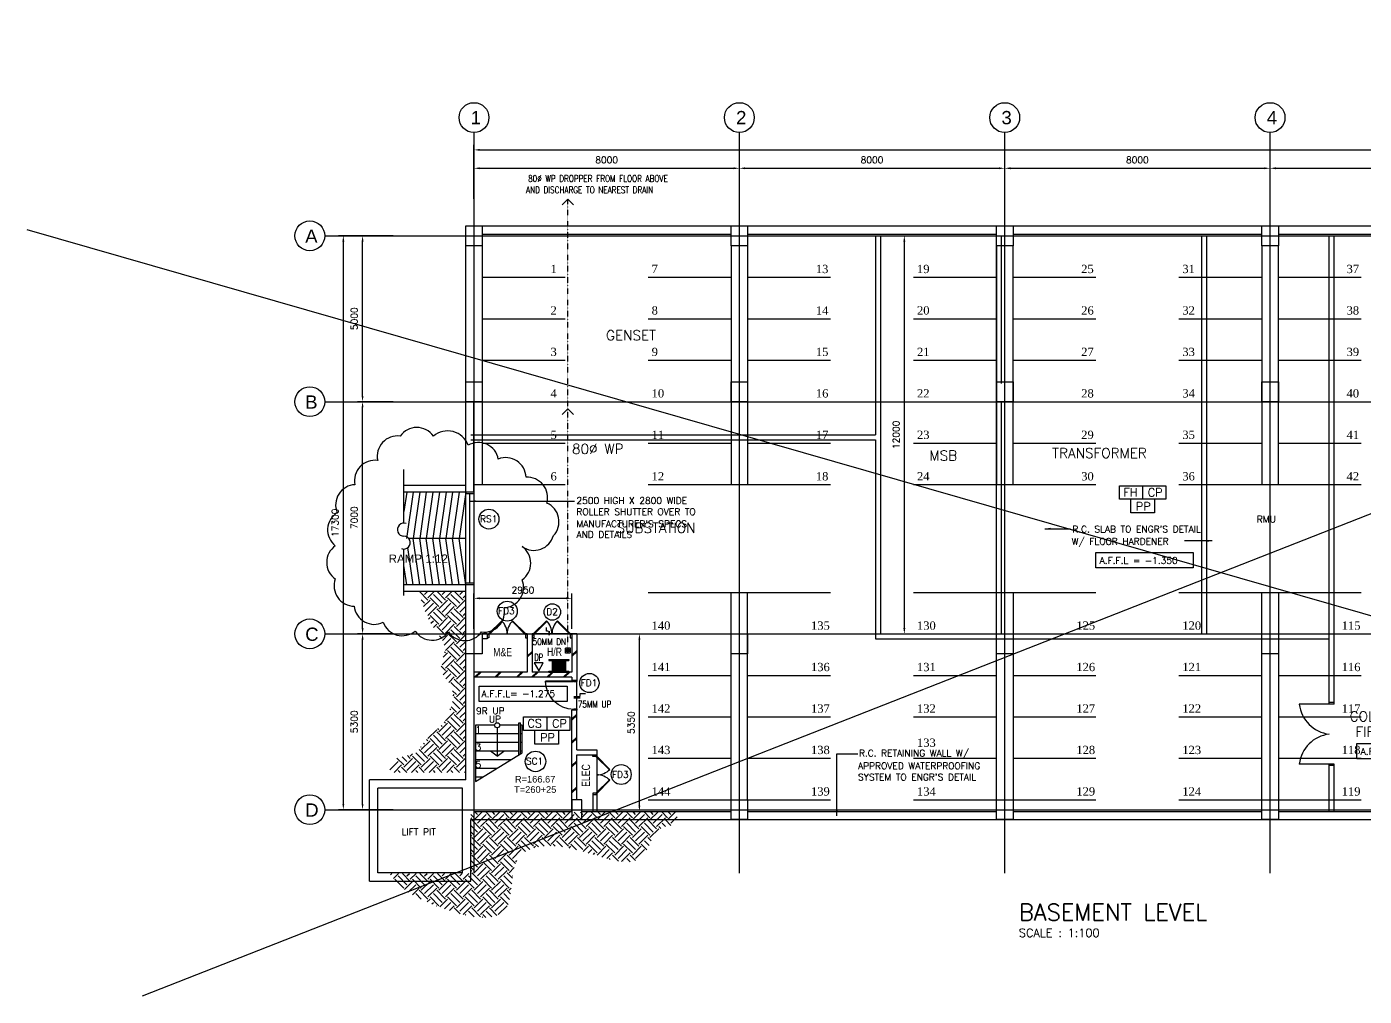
# Model space of a CAD drawing. Header units: millimetres. Extents: x -312260 to 194620, y -310600 to 21683.
# Drawn here: x -312260 to -271936, y -7543 to 21683 of the extents above; entities that cross this region are included whole.
import ezdxf
from ezdxf.enums import TextEntityAlignment as Align

# ---------------------------------------------------------------- set-up
doc = ezdxf.new("R2010")
doc.units = ezdxf.units.MM
doc.header["$LTSCALE"] = 5
doc.header["$MEASUREMENT"] = 0
doc.header["$PDMODE"] = 3
for name, pattern in [('CENTER', [2, 1.25, -0.25, 0.25, -0.25]), ('DASHDOT', [1, 0.5, -0.25, 0, -0.25]), ('HIDDEN', [0.375, 0.25, -0.125])]:
    doc.linetypes.add(name, pattern=pattern)
for name, color, linetype in [('-FF', 240, 'Continuous'), ('-ff.txt', 2, 'Continuous'), ('col', 7, 'Continuous'), ('CP NUMBERING', 1, 'Continuous'), ('DIM', 7, 'Continuous'), ('DR', 1, 'Continuous'), ('DW-T', 7, 'Continuous'), ('GRID', 9, 'CENTER'), ('in.road', 5, 'Continuous'), ('L', 1, 'Continuous'), ('LEG-T', 7, 'Continuous'), ('LINE', 7, 'Continuous'), ('OFF', 7, 'Continuous'), ('RNAME', 4, 'Continuous'), ('RWDP', 1, 'Continuous'), ('SPEC', 7, 'Continuous'), ('TEXT', 7, 'Continuous'), ('wall', 2, 'Continuous'), ('WP', 50, 'Continuous')]:
    doc.layers.add(name, color=color, linetype=linetype)
doc.layers.add('BUBBLE', color=4, linetype='Continuous', plot=False)
doc.styles.add('CARPARK NO', font='TIMES.TTF', dxfattribs={"height": 200})
doc.styles.add('E', font='ROMANS.SHX', dxfattribs={"width": 0.9})
doc.styles.add('HELV', font='HELV.shx')
doc.styles.add('HELVL', font='HELVL.shx')
doc.styles.add('ROMANS', font='romans.shx', dxfattribs={"width": 0.9, "height": 450})
doc.styles.add('S100', font='ROMANS.shx', dxfattribs={"height": 200})
doc.styles.add('STANDARDS', font='simplex.shx')
doc.styles.add('TEXT2', font='HELVL.SHX', dxfattribs={"height": 250})
doc.dimstyles.new('S100', dxfattribs={"dimscale": 0, "dimtxt": 150, "dimasz": 175, "dimexe": 150, "dimexo": 150, "dimgap": 150, "dimtad": 1, "dimdec": 0, "dimzin": 0, "dimdsep": 46, "dimtxsty": 'S100', "dimcen": 0, "dimdle": 100, "dimclrd": 5, "dimclre": 5, "dimclrt": 1, "dimaunit": 1, "dimadec": 0, "dimazin": 0, "dimtfac": 1, "dimtdec": 0, "dimtofl": 0, "dimtmove": 1, "dimatfit": 3, "dimfxl": 1, "dimtolj": 1, "dimtzin": 0, "dimarcsym": 0})

# ---------------------------------------------------------------- blocks, each defined once
blk = doc.blocks.new('*D0')
at = {"layer": 'DEFPOINTS', "color": 0}
for p in [(-302135, 10381), (-301060, 10381), (-301060, 3381)]:
    blk.add_point(p, dxfattribs=at)
at = {"layer": 'DIM', "color": 5, "lineweight": -2}
for p, q in [((-301210, 10381), (-302285, 10381)), ((-302135, 3556), (-302135, 10206)), ((-301210, 3381), (-302285, 3381))]:
    blk.add_line(p, q, dxfattribs=at)
at = {"layer": 'DIM', "color": 5}
for points in [[(-302164, 10206), (-302106, 10206), (-302135, 10381)], [(-302164, 3556), (-302106, 3556), (-302135, 3381)]]:
    blk.add_solid(points, dxfattribs=at)
at = {"layer": 'DIM', "color": 1, "insert": (-302385, 6881), "char_height": 200, "attachment_point": 5, "rotation": 90, "style": 'S100'}
blk.add_mtext('\\A1;7000', dxfattribs=at)
blk = doc.blocks.new('*D1')
at = {"layer": 'DEFPOINTS', "color": 0}
for p in [(-302135, 15381), (-301060, 15381), (-301060, 10381)]:
    blk.add_point(p, dxfattribs=at)
at = {"layer": 'DIM', "color": 5, "lineweight": -2}
for p, q in [((-301210, 15381), (-302285, 15381)), ((-302135, 10556), (-302135, 15206)), ((-301210, 10381), (-302285, 10381))]:
    blk.add_line(p, q, dxfattribs=at)
at = {"layer": 'DIM', "color": 5}
for points in [[(-302164, 15206), (-302106, 15206), (-302135, 15381)], [(-302164, 10556), (-302106, 10556), (-302135, 10381)]]:
    blk.add_solid(points, dxfattribs=at)
at = {"layer": 'DIM', "color": 1, "insert": (-302385, 12881), "char_height": 200, "attachment_point": 5, "rotation": 90, "style": 'S100'}
blk.add_mtext('\\A1;5000', dxfattribs=at)
blk = doc.blocks.new('*D2')
at = {"layer": 'DEFPOINTS', "color": 0}
for p in [(-302715, 15381), (-301060, 15381), (-301060, -1919)]:
    blk.add_point(p, dxfattribs=at)
at = {"layer": 'DIM', "color": 5, "lineweight": -2}
for p, q in [((-301210, 15381), (-302865, 15381)), ((-302715, -1744), (-302715, 15206)), ((-301210, -1919), (-302865, -1919))]:
    blk.add_line(p, q, dxfattribs=at)
at = {"layer": 'DIM', "color": 5}
for points in [[(-302745, 15206), (-302686, 15206), (-302715, 15381)], [(-302745, -1744), (-302686, -1744), (-302715, -1919)]]:
    blk.add_solid(points, dxfattribs=at)
at = {"layer": 'DIM', "color": 1, "insert": (-302965, 6731), "char_height": 200, "attachment_point": 5, "rotation": 90, "style": 'S100'}
blk.add_mtext('\\A1;17300', dxfattribs=at)
blk = doc.blocks.new('*D3')
at = {"layer": 'DEFPOINTS', "color": 0}
for p in [(-302135, 3381), (-301060, 3381), (-301060, -1919)]:
    blk.add_point(p, dxfattribs=at)
at = {"layer": 'DIM', "color": 5, "lineweight": -2}
for p, q in [((-301210, 3381), (-302285, 3381)), ((-302135, -1744), (-302135, 3206)), ((-301210, -1919), (-302285, -1919))]:
    blk.add_line(p, q, dxfattribs=at)
at = {"layer": 'DIM', "color": 5}
for points in [[(-302164, 3206), (-302106, 3206), (-302135, 3381)], [(-302164, -1744), (-302106, -1744), (-302135, -1919)]]:
    blk.add_solid(points, dxfattribs=at)
at = {"layer": 'DIM', "color": 1, "insert": (-302385, 731), "char_height": 200, "attachment_point": 5, "rotation": 90, "style": 'S100'}
blk.add_mtext('\\A1;5300', dxfattribs=at)
blk = doc.blocks.new('DR900')
at = {"layer": 'DR'}
for p, q in [((25, 940), (50, 940)), ((25, 115), (25, 940)), ((50, 115), (50, 940)), ((0, 115), (25, 115)), ((0, 0), (38, 0)), ((50, 115), (25, 115)), ((25, 115), (25, 90)), ((25, 90), (38, 90)), ((38, 90), (38, 0)), ((862, 90), (875, 90)), ((862, 90), (862, 0)), ((862, 0), (900, 0)), ((875, 115), (900, 115)), ((875, 115), (875, 90))]:
    blk.add_line(p, q, dxfattribs=at)
blk.add_arc((25, 90), 850, 0, 90, dxfattribs=at)
blk = doc.blocks.new('*D6')
at = {"layer": 'DEFPOINTS', "color": 0}
for p in [(-295826, 4453), (-298776, 3381), (-295826, 3381)]:
    blk.add_point(p, dxfattribs=at)
at = {"layer": 'DIM', "color": 5, "lineweight": -2}
for p, q in [((-298776, 3531), (-298776, 4603)), ((-298601, 4453), (-296001, 4453)), ((-295826, 3531), (-295826, 4603))]:
    blk.add_line(p, q, dxfattribs=at)
at = {"layer": 'DIM', "color": 5}
for points in [[(-298601, 4483), (-298601, 4424), (-298776, 4453)], [(-296001, 4483), (-296001, 4424), (-295826, 4453)]]:
    blk.add_solid(points, dxfattribs=at)
at = {"layer": 'DIM', "color": 1, "insert": (-297301, 4703), "char_height": 200, "attachment_point": 5, "style": 'S100'}
blk.add_mtext('\\A1;2950', dxfattribs=at)
blk = doc.blocks.new('*D7')
at = {"layer": 'DEFPOINTS', "color": 0}
for p in [(-295676, 3381), (-293789, 3381), (-295676, -1969)]:
    blk.add_point(p, dxfattribs=at)
at = {"layer": 'DIM', "color": 5, "lineweight": -2}
for p, q in [((-295526, 3381), (-293639, 3381)), ((-293789, -1794), (-293789, 3206)), ((-295526, -1969), (-293639, -1969))]:
    blk.add_line(p, q, dxfattribs=at)
at = {"layer": 'DIM', "color": 5}
for points in [[(-293818, 3206), (-293760, 3206), (-293789, 3381)], [(-293818, -1794), (-293760, -1794), (-293789, -1969)]]:
    blk.add_solid(points, dxfattribs=at)
at = {"layer": 'DIM', "color": 1, "insert": (-294039, 706), "char_height": 200, "attachment_point": 5, "rotation": 90, "style": 'S100'}
blk.add_mtext('\\A1;5350', dxfattribs=at)
blk = doc.blocks.new('*D8')
at = {"layer": 'DEFPOINTS', "color": 0}
for p in [(-242776, 17971), (-298776, 16346), (-242776, 16346)]:
    blk.add_point(p, dxfattribs=at)
at = {"layer": 'DIM', "color": 5, "lineweight": -2}
for p, q in [((-298776, 16496), (-298776, 18121)), ((-298601, 17971), (-242951, 17971)), ((-242776, 16496), (-242776, 18121))]:
    blk.add_line(p, q, dxfattribs=at)
at = {"layer": 'DIM', "color": 5}
for points in [[(-298601, 18000), (-298601, 17942), (-298776, 17971)], [(-242951, 18000), (-242951, 17942), (-242776, 17971)]]:
    blk.add_solid(points, dxfattribs=at)
at = {"layer": 'DIM', "color": 1, "insert": (-270776, 18221), "char_height": 200, "attachment_point": 5, "style": 'S100'}
blk.add_mtext('\\A1;56000', dxfattribs=at)
blk = doc.blocks.new('*D9')
at = {"layer": 'DEFPOINTS', "color": 0}
for p in [(-290776, 17417), (-298776, 16346), (-290776, 16346)]:
    blk.add_point(p, dxfattribs=at)
at = {"layer": 'DIM', "color": 5, "lineweight": -2}
for p, q in [((-298776, 16496), (-298776, 17567)), ((-298601, 17417), (-290951, 17417)), ((-290776, 16496), (-290776, 17567))]:
    blk.add_line(p, q, dxfattribs=at)
at = {"layer": 'DIM', "color": 5}
for points in [[(-298601, 17446), (-298601, 17388), (-298776, 17417)], [(-290951, 17446), (-290951, 17388), (-290776, 17417)]]:
    blk.add_solid(points, dxfattribs=at)
at = {"layer": 'DIM', "color": 1, "insert": (-294776, 17667), "char_height": 200, "attachment_point": 5, "style": 'S100'}
blk.add_mtext('\\A1;8000', dxfattribs=at)
blk = doc.blocks.new('*D10')
at = {"layer": 'DEFPOINTS', "color": 0}
for p in [(-282776, 17417), (-290776, 16346), (-282776, 16346)]:
    blk.add_point(p, dxfattribs=at)
at = {"layer": 'DIM', "color": 5, "lineweight": -2}
for p, q in [((-290776, 16496), (-290776, 17567)), ((-290601, 17417), (-282951, 17417)), ((-282776, 16496), (-282776, 17567))]:
    blk.add_line(p, q, dxfattribs=at)
at = {"layer": 'DIM', "color": 5}
for points in [[(-290601, 17446), (-290601, 17388), (-290776, 17417)], [(-282951, 17446), (-282951, 17388), (-282776, 17417)]]:
    blk.add_solid(points, dxfattribs=at)
at = {"layer": 'DIM', "color": 1, "insert": (-286776, 17667), "char_height": 200, "attachment_point": 5, "style": 'S100'}
blk.add_mtext('\\A1;8000', dxfattribs=at)
blk = doc.blocks.new('*D11')
at = {"layer": 'DEFPOINTS', "color": 0}
for p in [(-274776, 17417), (-282776, 16346), (-274776, 16346)]:
    blk.add_point(p, dxfattribs=at)
at = {"layer": 'DIM', "color": 5, "lineweight": -2}
for p, q in [((-282776, 16496), (-282776, 17567)), ((-282601, 17417), (-274951, 17417)), ((-274776, 16496), (-274776, 17567))]:
    blk.add_line(p, q, dxfattribs=at)
at = {"layer": 'DIM', "color": 5}
for points in [[(-282601, 17446), (-282601, 17388), (-282776, 17417)], [(-274951, 17446), (-274951, 17388), (-274776, 17417)]]:
    blk.add_solid(points, dxfattribs=at)
at = {"layer": 'DIM', "color": 1, "insert": (-278776, 17667), "char_height": 200, "attachment_point": 5, "style": 'S100'}
blk.add_mtext('\\A1;8000', dxfattribs=at)
blk = doc.blocks.new('*D12')
at = {"layer": 'DEFPOINTS', "color": 0}
for p in [(-266776, 17417), (-274776, 16346), (-266776, 16346)]:
    blk.add_point(p, dxfattribs=at)
at = {"layer": 'DIM', "color": 5, "lineweight": -2}
for p, q in [((-274776, 16496), (-274776, 17567)), ((-274601, 17417), (-266951, 17417)), ((-266776, 16496), (-266776, 17567))]:
    blk.add_line(p, q, dxfattribs=at)
at = {"layer": 'DIM', "color": 5}
for points in [[(-274601, 17446), (-274601, 17388), (-274776, 17417)], [(-266951, 17446), (-266951, 17388), (-266776, 17417)]]:
    blk.add_solid(points, dxfattribs=at)
at = {"layer": 'DIM', "color": 1, "insert": (-270776, 17667), "char_height": 200, "attachment_point": 5, "style": 'S100'}
blk.add_mtext('\\A1;8000', dxfattribs=at)
blk = doc.blocks.new('DR2')
at = {"layer": 'DR', "color": 5}
for p, q in [((37, 115), (435, 513)), ((55, 97), (452, 495)), ((1145, 97), (748, 495)), ((1163, 115), (765, 513)), ((0, 115), (37, 115)), ((50, 0), (0, 0)), ((37, 115), (37, 90)), ((55, 97), (37, 115)), ((37, 90), (50, 90)), ((50, 90), (50, 0)), ((1145, 97), (1163, 115)), ((1163, 90), (1150, 90)), ((1150, 90), (1150, 0)), ((1163, 115), (1163, 90)), ((1200, 115), (1163, 115)), ((1150, 0), (1200, 0))]:
    blk.add_line(p, q, dxfattribs=at)
for centre, start, end in [((37, 115), 0, 45), ((1163, 115), 135, 180)]:
    blk.add_arc(centre, 563, start, end, dxfattribs=at)
blk = doc.blocks.new('*D138')
at = {"layer": 'DEFPOINTS', "color": 0}
for p in [(-286172, 15381), (-286172, 3381), (-285802, 3381)]:
    blk.add_point(p, dxfattribs=at)
at = {"layer": 'OFF', "color": 5, "lineweight": -2}
for p, q in [((-286022, 15381), (-285652, 15381)), ((-285802, 15206), (-285802, 3556)), ((-286022, 3381), (-285652, 3381))]:
    blk.add_line(p, q, dxfattribs=at)
at = {"layer": 'OFF', "color": 5}
for points in [[(-285831, 15206), (-285772, 15206), (-285802, 15381)], [(-285831, 3556), (-285772, 3556), (-285802, 3381)]]:
    blk.add_solid(points, dxfattribs=at)
at = {"layer": 'OFF', "color": 1, "insert": (-286052, 9381), "char_height": 200, "attachment_point": 5, "rotation": 90, "style": 'S100'}
blk.add_mtext('\\A1;12000', dxfattribs=at)

msp = doc.modelspace()

# ---------------------------------------------------------------- hatches: boundary and pattern name
at = {"layer": 'LINE'}
h = msp.add_hatch(dxfattribs=at)
h.set_pattern_fill('EARTH', color=8, scale=1500, angle=45, style=0)
h.set_pattern_definition([(45, (-6e-11, 225), (6e-14, 530.3301), [375, -375]), (45, (-99.44, 324.44), (6e-14, 530.3301), [375, -375]), (45, (-198.87, 423.87), (6e-14, 530.3301), [375, -375]), (135, (-198.87, 490.17), (-530.3301, 1e-13), [375, -375]), (135, (-99.44, 589.6), (-530.3301, 1e-13), [375, -375]), (135, (-6e-11, 689.04), (-530.3301, 1e-13), [375, -375])])
edge = h.paths.add_edge_path()
edge.add_spline(control_points=[(-301321.1, -3844.3), (-301174.3, -4031.2), (-300950.3, -4316.7), (-299851.5, -4892.9), (-297371.2, -5823.8), (-297811.5, -3103.5), (-295668, -2834.9), (-293633.2, -4090.2), (-293355.4, -2382.5), (-292594.7, -2401.5), (-292651.3, -2121.7), (-292677.1, -1994.3)], knot_values=[0, 0, 0, 0, 694.9540369, 1061.0224481, 3816.8247951, 5319.0880336, 6765.6075641, 9193.8136543, 10188.8792914, 10574.5631986, 10897.2176034, 10897.2176034, 10897.2176034, 10897.2176034], degree=3, periodic=0)
edge.add_line((-292677.1, -1994.3), (-298875.6, -1994.3))
edge.add_line((-298875.6, -1994.3), (-298875.6, -3844.3))
edge.add_line((-298875.6, -3844.3), (-301321.1, -3844.3))
edge = h.paths.add_edge_path()
edge.add_line((-299025.6, 4655.7), (-300442.8, 4655.7))
edge.add_spline(control_points=[(-300442.8, 4655.7), (-300332.9, 4282.7), (-300157.3, 3686.5), (-299493.4, 2984.7), (-299940.6, 2260), (-299355.7, 1817.1), (-299438.4, 1137), (-299700.7, 627.3), (-300243.3, 257.5), (-300495.7, -349.9), (-301254.5, -300.4), (-301301.3, -647.4), (-301321.1, -794.3)], knot_values=[0, 0, 0, 0, 1176.8301169, 1880.4048977, 2570.0434149, 3145.1741971, 3693.772823, 4463.5437504, 4800.825499, 5647.9000854, 6184.1277315, 6577.2230577, 6577.2230577, 6577.2230577, 6577.2230577], degree=3, periodic=0)
edge.add_line((-301321.1, -794.3), (-299025.6, -794.3))
edge.add_line((-299025.6, -794.3), (-299025.6, 4655.7))

# ---------------------------------------------------------------- linework, layer by layer
at = {"layer": '-FF'}
msp.add_lwpolyline([(-296823.9, 2270.3), (-296686.4, 2508.5), (-296961.4, 2508.5)], close=True, dxfattribs=at)
for p, q in [((-234339.9, 21683.4), (-308783.3, -7543.2)), ((-312259.7, 15574.6), (-233500.8, -7064)), ((-299025.6, 7855.7), (-300889.8, 7855.7)), ((-278619.1, 7848.2), (-278619.1, 7437.6)), ((-299025.6, 7655.7), (-300889.8, 7655.7)), ((-278262.9, 7437.6), (-278262.9, 7027)), ((-299025.6, 4855.7), (-300889.8, 4855.7)), ((-299025.6, 4655.7), (-300889.8, 4655.7)), ((-296582.2, 881.6), (-296582.2, 471)), ((-298154.2, 625.7), (-298727.2, 625.7)), ((-297426.4, 625.7), (-297999.4, 625.7)), ((-297326.4, 625.7), (-297376.4, 625.7)), ((-297326.4, -205.5), (-297326.4, 625.7)), ((-296225.9, 471), (-296225.9, 60.4)), ((-297426.4, 365.7), (-298727.2, 365.7)), ((-297426.4, 105.7), (-298727.2, 105.7)), ((-297326.4, 365.7), (-297376.4, 365.7)), ((-297326.4, 105.7), (-297376.4, 105.7)), ((-297426.4, -154.3), (-298727.2, -154.3)), ((-297326.4, -154.3), (-297376.4, -154.3)), ((-297665.7, -414.3), (-298727.2, -414.3)), ((-298088.2, -674.3), (-298727.2, -674.3)), ((-298510.8, -934.3), (-298727.2, -934.3))]:
    msp.add_line(p, q)
at = {"color": 5}
for p, q in [((-300889.8, 6718.9), (-300889.8, 8337.2)), ((-300889.8, 4539.8), (-300889.8, 5939)), ((-296516.4, 2605.7), (-295916.4, 2605.7)), ((-296516.4, 2605.7), (-296516.4, 2580.7)), ((-296516.4, 2580.7), (-295916.4, 2580.7)), ((-296416.4, 2580.7), (-296416.4, 2255.7)), ((-296416.4, 2555.7), (-296016.4, 2555.7)), ((-296416.4, 2530.7), (-296016.4, 2530.7)), ((-296416.4, 2505.7), (-296016.4, 2505.7)), ((-296416.4, 2480.7), (-296016.4, 2480.7)), ((-296416.4, 2455.7), (-296016.4, 2455.7)), ((-296416.4, 2430.7), (-296016.4, 2430.7)), ((-296016.4, 2580.7), (-296016.4, 2255.7)), ((-295916.4, 2605.7), (-295916.4, 2580.7)), ((-296516.4, 2255.7), (-295916.4, 2255.7)), ((-296516.4, 2230.7), (-296516.4, 2255.7)), ((-296516.4, 2230.7), (-295916.4, 2230.7)), ((-296416.4, 2405.7), (-296016.4, 2405.7)), ((-296416.4, 2380.7), (-296016.4, 2380.7)), ((-296416.4, 2355.7), (-296016.4, 2355.7)), ((-296416.4, 2330.7), (-296016.4, 2330.7)), ((-296416.4, 2305.7), (-296016.4, 2305.7)), ((-296416.4, 2280.7), (-296016.4, 2280.7)), ((-296416.4, 2255.7), (-296016.4, 2255.7)), ((-295916.4, 2230.7), (-295916.4, 2255.7))]:
    msp.add_line(p, q, dxfattribs=at)
at = {"color": 8}
for p, q in [((-300805.6, 7655.7), (-300889.8, 7066.5)), ((-300609.6, 7655.7), (-300809.6, 6255.7)), ((-300409.6, 7655.7), (-300609.6, 6255.7)), ((-300213.6, 7655.7), (-300413.6, 6255.7)), ((-300013.6, 7655.7), (-300213.6, 6255.7)), ((-299817.6, 7655.7), (-300017.6, 6255.7)), ((-299617.6, 7655.7), (-299817.6, 6255.7)), ((-299421.6, 7655.7), (-299621.6, 6255.7)), ((-299221.6, 7655.7), (-299421.6, 6255.7)), ((-299025.6, 7655.7), (-299225.6, 6255.7)), ((-299025.6, 6255.7), (-300737.6, 6255.7)), ((-300409.6, 4855.7), (-300609.6, 6255.7)), ((-300213.6, 4855.7), (-300413.6, 6255.7)), ((-300013.6, 4855.7), (-300213.6, 6255.7)), ((-299817.6, 4855.7), (-300017.6, 6255.7)), ((-299617.6, 4855.7), (-299817.6, 6255.7)), ((-299421.6, 4855.7), (-299621.6, 6255.7)), ((-299221.6, 4855.7), (-299421.6, 6255.7)), ((-299025.6, 4855.7), (-299225.6, 6255.7)), ((-300609.6, 4855.7), (-300770.2, 5979.9)), ((-300805.6, 4855.7), (-300889.8, 5445))]:
    msp.add_line(p, q, dxfattribs=at)
at = {"color": 5, "linetype": 'HIDDEN'}
msp.add_line((-298900.6, 4905.7), (-298900.6, 7605.7), dxfattribs=at)
at = {"color": 1}
for p, q in [((-297426.4, -267), (-297426.4, 701.9)), ((-297426.4, 701.9), (-297376.4, 701.9)), ((-297376.4, -236.3), (-297376.4, 701.9))]:
    msp.add_line(p, q, dxfattribs=at)
for points in [[(-280032.4, 5835.3), (-277097.8, 5835.3), (-277097.8, 5373.3), (-280032.4, 5373.3)], [(-298624.6, 1806.4), (-295968.7, 1806.4), (-295968.7, 1344.4), (-298624.6, 1344.4)]]:
    msp.add_lwpolyline(points, close=True, dxfattribs=at)
at = {"color": 5}
for centre, start, end in [((-300889.8, 6523.9), 69.55709, 270), ((-300889.8, 6133.9), 248.21655, 90)]:
    msp.add_arc(centre, 195, start, end, dxfattribs=at)
at = {"layer": 'BUBBLE'}
msp.add_lwpolyline([(-300001.7, 9343.5, 0.5205671), (-301001.7, 9343.5, 0.5205671), (-301679.7, 8608.4, 0.5205671), (-302363.7, 7879, 0.5205671), (-302900.6, 7035.3, 0.5205671), (-302956.8, 6036.9, 0.5205671), (-302957, 5036.9, 0.5205671), (-302386.8, 4215.4, 0.5205671), (-301512.7, 3729.6, 0.5205671), (-300548.4, 3464.8, 0.5205671), (-299548.8, 3438.6, 0.5205671), (-298548.8, 3438.6, 0.5205671), (-297871.1, 4174, 0.5205671), (-297323.9, 5011, 0.5205671), (-297323.9, 6011, 0.5205671), (-296380.9, 6343.7, 0.5205671), (-296579.2, 7323.8, 0.5205671), (-297207.2, 8102, 0.5205671), (-298043.2, 8650.7, 0.5205671), (-298952.8, 9066.3, 0.5205671)], format="xyb", close=True, dxfattribs=at)
at = {"layer": 'col', "color": 3}
for points in [[(-298525.6, 15080.7), (-299025.6, 15080.7), (-299025.6, 15680.7), (-298525.6, 15680.7)], [(-290525.6, 15080.7), (-291025.6, 15080.7), (-291025.6, 15680.7), (-290525.6, 15680.7)], [(-282525.6, 15080.7), (-283025.6, 15080.7), (-283025.6, 15680.7), (-282525.6, 15680.7)], [(-274525.6, 15080.7), (-275025.6, 15080.7), (-275025.6, 15680.7), (-274525.6, 15680.7)], [(-298525.6, 10380.7), (-299025.6, 10380.7), (-299025.6, 10980.7), (-298525.6, 10980.7)], [(-290525.6, 10380.7), (-291025.6, 10380.7), (-291025.6, 10980.7), (-290525.6, 10980.7)], [(-282525.6, 10380.7), (-283025.6, 10380.7), (-283025.6, 10980.7), (-282525.6, 10980.7)], [(-274525.6, 10380.7), (-275025.6, 10380.7), (-275025.6, 10980.7), (-274525.6, 10980.7)], [(-298525.6, 2780.7), (-299025.6, 2780.7), (-299025.6, 3380.7), (-298525.6, 3380.7)], [(-290525.6, 2780.7), (-291025.6, 2780.7), (-291025.6, 3380.7), (-290525.6, 3380.7)], [(-282525.6, 2780.7), (-283025.6, 2780.7), (-283025.6, 3380.7), (-282525.6, 3380.7)], [(-274525.6, 2780.7), (-275025.6, 2780.7), (-275025.6, 3380.7), (-274525.6, 3380.7)], [(-295525.6, -1619.3), (-295825.6, -1619.3), (-295825.6, -2219.3), (-295525.6, -2219.3)], [(-290525.6, -2219.3), (-291025.6, -2219.3), (-291025.6, -1619.3), (-290525.6, -1619.3)], [(-282525.6, -2219.3), (-283025.6, -2219.3), (-283025.6, -1619.3), (-282525.6, -1619.3)], [(-274525.6, -2219.3), (-275025.6, -2219.3), (-275025.6, -1619.3), (-274525.6, -1619.3)]]:
    msp.add_lwpolyline(points, close=True, dxfattribs=at)
at = {"layer": 'DR', "color": 1, "ltscale": 2}
for p, q in [((-298775.6, 7655.7), (-299025.6, 7655.7)), ((-299025.6, 4855.7), (-299025.6, 7655.7)), ((-299025.6, 7605.7), (-299025.6, 7655.7)), ((-298775.6, 7605.7), (-299025.6, 7605.7)), ((-298775.6, 4905.7), (-299025.6, 4905.7)), ((-298775.6, 4855.7), (-299025.6, 4855.7)), ((-298775.6, 4855.7), (-298775.6, 4905.7))]:
    msp.add_line(p, q, dxfattribs=at)
at = {"layer": 'DW-T', "color": 1, "linetype": 'Continuous'}
for centre, radius in [((-298325.8, 6839.7), 300), ((-297773.2, 4065.6), 300), ((-296414.8, 4040.6), 250), ((-295296, 1899.2), 290), ((-296921.6, -465), 310), ((-294338.1, -859.5), 300)]:
    msp.add_circle(centre, radius, dxfattribs=at)
at = {"layer": 'GRID', "linetype": 'CENTER', "ltscale": 2}
for p, q in [((-298775.6, -3830.2), (-298775.6, 18494.6)), ((-290775.6, -3830.2), (-290775.6, 18494.6)), ((-282775.6, -3830.2), (-282775.6, 18494.6)), ((-274775.6, -3830.2), (-274775.6, 18494.6)), ((-303275.1, 15380.7), (-241148.4, 15380.7)), ((-303275.1, 10380.7), (-241148.4, 10380.7)), ((-303275.1, 3380.7), (-241148.4, 3380.7)), ((-303275.1, -1919.3), (-241148.4, -1919.3))]:
    msp.add_line(p, q, dxfattribs=at)
at = {"layer": 'GRID', "color": 7, "linetype": 'Continuous'}
for centre in [(-298775.6, 18944.6), (-290775.6, 18944.6), (-282775.6, 18944.6), (-274775.6, 18944.6), (-303725.1, 15380.7), (-303725.1, 10380.7), (-303725.1, 3380.7), (-303725.1, -1919.3)]:
    msp.add_circle(centre, 450, dxfattribs=at)
at = {"layer": 'in.road', "color": 6}
for p, q in [((-298525.6, 15380.7), (-296025.6, 15380.7)), ((-293525.6, 15380.7), (-291025.6, 15380.7)), ((-290525.6, 15380.7), (-288025.6, 15380.7)), ((-285525.6, 15380.7), (-283025.6, 15380.7)), ((-282525.6, 15380.7), (-280025.6, 15380.7)), ((-277525.6, 15380.7), (-275025.6, 15380.7)), ((-274525.6, 15380.7), (-272025.6, 15380.7)), ((-298525.6, 15080.7), (-298525.6, 7880.7)), ((-291025.6, 15080.7), (-291025.6, 7880.7)), ((-290525.6, 15080.7), (-290525.6, 7880.7)), ((-283025.6, 15080.7), (-283025.6, 7880.7)), ((-282525.6, 7880.7), (-282525.6, 15080.7)), ((-275025.6, 15080.7), (-275025.6, 7880.7)), ((-274525.6, 7880.7), (-274525.6, 15080.7)), ((-298525.6, 14130.7), (-296025.6, 14130.7)), ((-293525.6, 14130.7), (-291025.6, 14130.7)), ((-290525.6, 14130.7), (-288025.6, 14130.7)), ((-285525.6, 14130.7), (-283025.6, 14130.7)), ((-282525.6, 14130.7), (-280025.6, 14130.7)), ((-277525.6, 14130.7), (-275025.6, 14130.7)), ((-274525.6, 14130.7), (-272025.6, 14130.7)), ((-298525.6, 12880.7), (-296025.6, 12880.7)), ((-293525.6, 12880.7), (-291025.6, 12880.7)), ((-290525.6, 12880.7), (-288025.6, 12880.7)), ((-285525.6, 12880.7), (-283025.6, 12880.7)), ((-282525.6, 12880.7), (-280025.6, 12880.7)), ((-277525.6, 12880.7), (-275025.6, 12880.7)), ((-274525.6, 12880.7), (-272025.6, 12880.7)), ((-298525.6, 11630.7), (-296025.6, 11630.7)), ((-293525.6, 11630.7), (-291025.6, 11630.7)), ((-290525.6, 11630.7), (-288025.6, 11630.7)), ((-285525.6, 11630.7), (-283025.6, 11630.7)), ((-282525.6, 11630.7), (-280025.6, 11630.7)), ((-277525.6, 11630.7), (-275025.6, 11630.7)), ((-274525.6, 11630.7), (-272025.6, 11630.7)), ((-298525.6, 10380.7), (-296025.6, 10380.7)), ((-293525.6, 10380.7), (-291025.6, 10380.7)), ((-290525.6, 10380.7), (-288025.6, 10380.7)), ((-285525.6, 10380.7), (-283025.6, 10380.7)), ((-282525.6, 10380.7), (-280025.6, 10380.7)), ((-277525.6, 10380.7), (-275025.6, 10380.7)), ((-274525.6, 10380.7), (-272025.6, 10380.7)), ((-298525.6, 9130.7), (-296025.6, 9130.7)), ((-293525.6, 9130.7), (-291025.6, 9130.7)), ((-290525.6, 9130.7), (-288025.6, 9130.7)), ((-285525.6, 9130.7), (-283025.6, 9130.7)), ((-282525.6, 9130.7), (-280025.6, 9130.7)), ((-277525.6, 9130.7), (-275025.6, 9130.7)), ((-274525.6, 9130.7), (-272025.6, 9130.7)), ((-298775.6, 7880.7), (-296025.6, 7880.7)), ((-293525.6, 7880.7), (-290775.6, 7880.7)), ((-290775.6, 7880.7), (-288025.6, 7880.7)), ((-285525.6, 7880.7), (-282775.6, 7880.7)), ((-282775.6, 7880.7), (-280025.6, 7880.7)), ((-277525.6, 7880.7), (-274775.6, 7880.7)), ((-274775.6, 7880.7), (-272025.6, 7880.7)), ((-293525.6, 4630.7), (-290775.6, 4630.7)), ((-291025.6, -1619.3), (-291025.6, 4630.7)), ((-290775.6, 4630.7), (-288025.6, 4630.7)), ((-290525.6, -1619.3), (-290525.6, 4630.7)), ((-285525.6, 4630.7), (-282775.6, 4630.7)), ((-283025.6, -1619.3), (-283025.6, 4630.7)), ((-282775.6, 4630.7), (-280025.6, 4630.7)), ((-282525.6, 4630.7), (-282525.6, -1619.3)), ((-277525.6, 4630.7), (-274775.6, 4630.7)), ((-275025.6, -1619.3), (-275025.6, 4630.7)), ((-274775.6, 4630.7), (-272025.6, 4630.7)), ((-274525.6, 4630.7), (-274525.6, -1619.3)), ((-293525.6, 3380.7), (-291025.6, 3380.7)), ((-290525.6, 3380.7), (-288025.6, 3380.7)), ((-285525.6, 3380.7), (-283025.6, 3380.7)), ((-282525.6, 3380.7), (-280025.6, 3380.7)), ((-277525.6, 3380.7), (-275025.6, 3380.7)), ((-274525.6, 3380.7), (-272025.6, 3380.7)), ((-293525.6, 2130.7), (-291025.6, 2130.7)), ((-290525.6, 2130.7), (-288025.6, 2130.7)), ((-285525.6, 2130.7), (-283025.6, 2130.7)), ((-282525.6, 2130.7), (-280025.6, 2130.7)), ((-277525.6, 2130.7), (-275025.6, 2130.7)), ((-274525.6, 2130.7), (-272025.6, 2130.7)), ((-293525.6, 880.7), (-291025.6, 880.7)), ((-290525.6, 880.7), (-288025.6, 880.7)), ((-285525.6, 880.7), (-283025.6, 880.7)), ((-282525.6, 880.7), (-280025.6, 880.7)), ((-277525.6, 880.7), (-275025.6, 880.7)), ((-274525.6, 880.7), (-272025.6, 880.7)), ((-293525.6, -369.3), (-291025.6, -369.3)), ((-290525.6, -369.3), (-288025.6, -369.3)), ((-285525.6, -369.3), (-283025.6, -369.3)), ((-282525.6, -369.3), (-280025.6, -369.3)), ((-277525.6, -369.3), (-275025.6, -369.3)), ((-274525.6, -369.3), (-272025.6, -369.3)), ((-293525.6, -1619.3), (-291025.6, -1619.3)), ((-290525.6, -1619.3), (-288025.6, -1619.3)), ((-285525.6, -1619.3), (-283025.6, -1619.3)), ((-282525.6, -1619.3), (-280025.6, -1619.3)), ((-277525.6, -1619.3), (-275025.6, -1619.3)), ((-274525.6, -1619.3), (-272025.6, -1619.3))]:
    msp.add_line(p, q, dxfattribs=at)
at = {"layer": 'L'}
for p, q in [((-295825.6, 3380.7), (-297025.6, 3380.7)), ((-295675.6, 1080.7), (-295675.6, 1980.7))]:
    msp.add_line(p, q, dxfattribs=at)
at = {"layer": 'LEG-T'}
for p, q in [((-279316.3, 7848.2), (-277922, 7848.2)), ((-279316.3, 7437.6), (-279316.3, 7848.2)), ((-277922, 7848.2), (-277922, 7437.6)), ((-277922, 7437.6), (-279316.3, 7437.6)), ((-278975.4, 7027), (-278975.4, 7437.6)), ((-278262.9, 7027), (-278975.4, 7027)), ((-297279.3, 881.6), (-295885, 881.6)), ((-297279.3, 471), (-297279.3, 881.6)), ((-295885, 881.6), (-295885, 471)), ((-295885, 471), (-297279.3, 471)), ((-296938.4, 60.4), (-296938.4, 471)), ((-296225.9, 60.4), (-296938.4, 60.4))]:
    msp.add_line(p, q, dxfattribs=at)
at = {"layer": 'LINE', "color": 5, "linetype": 'Continuous'}
msp.add_line((-296022, 2804.3), (-296022, 2954.3), dxfattribs=at)
at = {"layer": 'LINE', "color": 5}
for p, q in [((-295996.4, 2864.3), (-295932.1, 2928.6)), ((-295985.5, 2847), (-295914.8, 2917.7)), ((-295968.6, 2835.5), (-295903.3, 2900.8)), ((-295943.8, 2832.1), (-295899.9, 2876))]:
    msp.add_line(p, q, dxfattribs=at)
at = {"layer": 'LINE'}
for p, q in [((-298727.2, 625.7), (-298727.2, -1067.4)), ((-298076.8, 548.4), (-298076.8, -304.7)), ((-298076.8, -304.7), (-298282.2, -154.3)), ((-298076.8, -304.7), (-297871.4, -154.3))]:
    msp.add_line(p, q, dxfattribs=at)
at = {"layer": 'LINE', "color": 6}
msp.add_line((-295075.6, -269.1), (-295075.6, -1469.1), dxfattribs=at)
at = {"layer": 'LINE', "color": 8}
msp.add_lwpolyline([(-298303.3, 3380.7), (-297212.6, 3380.7)], dxfattribs=at)
at = {"layer": 'LINE', "color": 5}
for points in [[(-298727.2, -1067.4), (-297326.4, -205.5)], [(-295075.6, -1469.1), (-295190.6, -1469.1)]]:
    msp.add_lwpolyline(points, dxfattribs=at)
msp.add_circle((-295949.6, 2881.8), 50, dxfattribs=at)
at = {"layer": 'LINE'}
msp.add_circle((-298076.8, 625.7), 77.4, dxfattribs=at)
at = {"layer": 'OFF'}
for p, q in [((-286668.6, 15380.7), (-286668.6, 9380.7)), ((-286518.6, 15380.7), (-286518.6, 3380.7)), ((-283018.6, 10930.7), (-283018.6, 15380.7)), ((-282868.6, 10930.7), (-282868.6, 15380.7)), ((-276846.6, 15380.7), (-276846.6, 3380.7)), ((-276696.6, 15380.7), (-276696.6, 3380.7)), ((-272996.6, 1258), (-272996.6, 15380.7)), ((-272846.6, 1258), (-272846.6, 15380.7)), ((-283018.6, 3380.7), (-283018.6, 10380.7)), ((-282868.6, 3380.7), (-282868.6, 10380.7)), ((-298875.6, 9380.7), (-286668.6, 9380.7)), ((-298875.6, 9230.7), (-286668.6, 9230.7)), ((-286668.6, 9230.7), (-286668.6, 3230.7)), ((-286668.6, 3230.7), (-272996.6, 3230.7)), ((-286518.6, 3380.7), (-283018.6, 3380.7)), ((-282868.6, 3380.7), (-276846.6, 3380.7)), ((-276696.6, 3380.7), (-272996.6, 3380.7)), ((-272846.6, 1258), (-273896.6, 1258)), ((-272846.6, 1308), (-272996.6, 1308)), ((-272846.6, -542), (-273896.6, -542)), ((-272996.6, -1969.3), (-272996.6, -542)), ((-272846.6, -592), (-272996.6, -592)), ((-272846.6, -1969.3), (-272846.6, -542))]:
    msp.add_line(p, q, dxfattribs=at)
at = {"layer": 'OFF', "color": 1}
msp.add_lwpolyline([(-272160.3, 80.2), (-269216.2, 80.2), (-269216.2, -381.8), (-272160.3, -381.8)], close=True, dxfattribs=at)
at = {"layer": 'OFF'}
for centre, start, end in [((-272871.8, 1382.8), 186.9451, 263.0549), ((-272871.8, -666.9), 96.9451, 173.0549)]:
    msp.add_arc(centre, 1032.4, start, end, dxfattribs=at)
at = {"layer": 'RWDP'}
for points in [[(-296535.5, 3465.7), (-296586.8, 3465.7), (-296586.8, 3568.2)], [(-295572, 1508), (-295572, 1585), (-295418.1, 1585)]]:
    msp.add_lwpolyline(points, dxfattribs=at)
for points, const_width in [([(-296509.8, 3332.1), (-296509.8, 3465.7)], 50), ([(-295772.4, 1469.6), (-295572, 1469.6)], 75)]:
    msp.add_lwpolyline(points, dxfattribs=dict(at, const_width=const_width))
at = {"layer": 'wall', "color": 2, "ltscale": 2}
for p, q in [((-298525.6, 15680.7), (-243025.6, 15680.7)), ((-298525.6, 15430.7), (-291025.6, 15430.7)), ((-290525.6, 15430.7), (-283025.6, 15430.7)), ((-282525.6, 15430.7), (-275025.6, 15430.7)), ((-274525.6, 15430.7), (-267025.6, 15430.7)), ((-299025.6, 7655.7), (-299025.6, 15080.7)), ((-298775.6, 10980.7), (-298775.6, 15080.7)), ((-298777.2, 7655.7), (-298777.2, 10380.7)), ((-299025.6, -1019.3), (-299025.6, 4855.7)), ((-298775.6, 3380.7), (-298775.6, 4855.7)), ((-298775.6, -1969.3), (-298775.6, 2780.7)), ((-301925.6, -4069.3), (-301925.6, -1019.3)), ((-299025.6, -1019.3), (-301925.6, -1019.3)), ((-301675.6, -3819.3), (-301675.6, -1269.3)), ((-299125.6, -1269.3), (-301675.6, -1269.3)), ((-299125.6, -3819.3), (-299125.6, -1269.3)), ((-298775.6, -1969.3), (-295825.6, -1969.3)), ((-295525.6, -1969.3), (-291025.6, -1969.3)), ((-290525.6, -1969.3), (-283025.6, -1969.3)), ((-282525.6, -1969.3), (-275025.6, -1969.3)), ((-274525.6, -1969.3), (-267025.6, -1969.3)), ((-298875.6, -2219.3), (-242675.6, -2219.3)), ((-298875.6, -4069.3), (-298875.6, -2219.3)), ((-299125.6, -3819.3), (-301675.6, -3819.3)), ((-301925.6, -4069.3), (-298875.6, -4069.3))]:
    msp.add_line(p, q, dxfattribs=at)
at = {"layer": 'wall', "ltscale": 2}
for p, q in [((-298375.6, 3380.7), (-298525.6, 3380.7)), ((-298375.6, 3230.7), (-298525.6, 3230.7)), ((-298375.6, 3380.7), (-298375.6, 3230.7)), ((-297175.6, 3380.7), (-297175.6, 2230.7)), ((-297175.6, 3380.7), (-297025.6, 3380.7)), ((-297025.6, 3380.7), (-297025.6, 2230.7)), ((-295825.6, 3380.7), (-295825.6, 2230.7)), ((-295675.6, 3380.7), (-295825.6, 3380.7)), ((-295675.6, 3380.7), (-295675.6, 1980.7)), ((-297175.6, 2230.7), (-298775.6, 2230.7)), ((-295825.6, 2080.7), (-298775.6, 2080.7)), ((-295825.6, 2230.7), (-297025.6, 2230.7)), ((-295825.6, 2080.7), (-295825.6, 1980.7)), ((-295825.6, 1980.7), (-295675.6, 1980.7)), ((-295675.6, 1080.7), (-295825.6, 1080.7)), ((-295825.6, -1969.3), (-295825.6, 1080.7)), ((-295675.6, -119.1), (-295675.6, 1080.7)), ((-295675.6, -1619.3), (-295675.6, -269.1)), ((-295675.6, -269.1), (-295075.6, -269.1)), ((-295075.6, -119.1), (-295075.6, -269.1)), ((-295190.6, -1469.1), (-295190.6, -1969.3)), ((-295075.6, -1469.1), (-295075.6, -1969.3))]:
    msp.add_line(p, q, dxfattribs=at)
at = {"layer": 'wall', "color": 5}
for p, q in [((-296022, 2955.2), (-295872, 2955.2)), ((-296022, 2805.2), (-295872, 2805.2))]:
    msp.add_line(p, q, dxfattribs=at)
at = {"layer": 'wall', "color": 8}
for points in [[(-297175.6, 2710.8), (-297025.6, 2853.6)], [(-295825.6, 2737.1), (-295673.3, 2882)], [(-295825.6, 2701.3), (-295675.6, 2844)], [(-297175.6, 2675.1), (-297025.6, 2817.8)], [(-298759, 2080.7), (-298601.3, 2230.7)], [(-298721.4, 2080.7), (-298563.7, 2230.7)], [(-298149.9, 2080.7), (-297992.2, 2230.7)], [(-298112.3, 2080.7), (-297954.6, 2230.7)], [(-297499.5, 2080.7), (-297341.8, 2230.7)], [(-297461.9, 2080.7), (-297304.2, 2230.7)], [(-297040, 2080.7), (-296882.3, 2230.7)], [(-297002.4, 2080.7), (-296844.7, 2230.7)], [(-296580.5, 2080.7), (-296422.9, 2230.7)], [(-296542.9, 2080.7), (-296385.2, 2230.7)], [(-296083.4, 2080.7), (-295925.7, 2230.7)], [(-296045.8, 2080.7), (-295888.1, 2230.7)], [(-295825.6, 815), (-295675.6, 957.7)], [(-295825.6, 779.2), (-295675.6, 921.9)], [(-295825.6, 122.6), (-295675.6, 265.3)], [(-295825.6, 86.8), (-295675.6, 229.5)], [(-295825.6, -591.2), (-295675.6, -448.5)], [(-295825.6, -627), (-295675.6, -484.3)], [(-295825.6, -1375.4), (-295675.6, -1232.7)], [(-295825.6, -1411.2), (-295675.6, -1268.5)]]:
    msp.add_lwpolyline(points, dxfattribs=at)
at = {"layer": 'wall', "color": 5}
msp.add_lwpolyline([(-295872, 2955.2), (-295872, 2805.2)], dxfattribs=at)
at = {"layer": 'wall', "ltscale": 2}
msp.add_lwpolyline([(-295675.6, -119.1), (-295075.6, -119.1)], dxfattribs=at)
at = {"layer": 'WP'}
for p, q in [((-295947, 16482.4), (-296118.8, 16312.4)), ((-295947, 16482.4), (-295775.2, 16312.4)), ((-295947, 10163.2), (-296118.8, 9993.2)), ((-295947, 10163.2), (-295775.2, 9993.2))]:
    msp.add_line(p, q, dxfattribs=at)
at = {"layer": 'WP', "linetype": 'DASHDOT'}
msp.add_line((-295947, 2955.2), (-295947, 16482.4), dxfattribs=at)

# ---------------------------------------------------------------- block references
at = {"layer": 'DR'}
for p in [(-298375.6, 3265.7), (-297025.6, 3265.7)]:
    msp.add_blockref('DR2', p, dxfattribs=at)
at = {"layer": 'DR', "xscale": -1, "rotation": 90}
msp.add_blockref('DR900', (-295675.6, 1980.7), dxfattribs=at)
at = {"layer": 'DR', "rotation": 270}
msp.add_blockref('DR2', (-295190.6, -269.1), dxfattribs=at)

# ---------------------------------------------------------------- texts
at = {"layer": '-ff.txt', "style": 'STANDARDS', "width": 0.7}
msp.add_text('DP', height=210, dxfattribs=at).set_placement((-296956.2, 2569.3))
at = {"color": 2, "style": 'S100'}
for s, p in [('A.F.F.L = -1.350', (-279914.8, 5491.4)), ('A.F.F.L= -1.275', (-298551.1, 1477.1)), ('LIFT PIT', (-300956.6, -2687.5))]:
    msp.add_text(s, height=200, rotation=0, dxfattribs=at).set_placement(p)
at = {"color": 2, "style": 'HELVL', "width": 0.75}
for s, rotation, p in [('M&E', 0, (-298196.7, 2706)), ('H/R', 0, (-296574.2, 2716)), ('ELEC', 90, (-295276.5, -1230.3))]:
    msp.add_text(s, height=250, rotation=rotation, dxfattribs=at).set_placement(p)
at = {"layer": 'CP NUMBERING', "style": 'CARPARK NO'}
for s, p in [('1', (-296468.9, 14257.1)), ('7', (-293420.5, 14257.1)), ('13', (-288468.9, 14257.1)), ('19', (-285420.5, 14257.1)), ('25', (-280468.9, 14257.1)), ('31', (-277420.5, 14257.1)), ('37', (-272468.9, 14257.1)), ('2', (-296468.9, 13007.1)), ('8', (-293420.5, 13007.1)), ('14', (-288468.9, 13007.1)), ('20', (-285420.5, 13007.1)), ('26', (-280468.9, 13007.1)), ('32', (-277420.5, 13007.1)), ('38', (-272468.9, 13007.1)), ('3', (-296468.9, 11757.1)), ('9', (-293420.5, 11757.1)), ('15', (-288468.9, 11757.1)), ('21', (-285420.5, 11757.1)), ('27', (-280468.9, 11757.1)), ('33', (-277420.5, 11757.1)), ('39', (-272468.9, 11757.1)), ('4', (-296468.9, 10507.1)), ('10', (-293420.5, 10507.1)), ('16', (-288468.9, 10507.1)), ('22', (-285420.5, 10507.1)), ('28', (-280468.9, 10507.1)), ('34', (-277420.5, 10507.1)), ('40', (-272468.9, 10507.1)), ('5', (-296468.9, 9257.1)), ('11', (-293420.5, 9257.1)), ('17', (-288468.9, 9257.1)), ('23', (-285420.5, 9257.1)), ('29', (-280468.9, 9257.1)), ('35', (-277420.5, 9257.1)), ('41', (-272468.9, 9257.1)), ('6', (-296468.9, 8007.1)), ('12', (-293420.5, 8007.1)), ('18', (-288468.9, 8007.1)), ('24', (-285420.5, 8007.1)), ('30', (-280468.9, 8007.1)), ('36', (-277420.5, 8007.1)), ('42', (-272468.9, 8007.1)), ('140', (-293420.5, 3507.1)), ('135', (-288615.7, 3507.1)), ('130', (-285420.5, 3507.1)), ('125', (-280615.7, 3507.1)), ('120', (-277420.5, 3507.1)), ('115', (-272615.7, 3507.1)), ('141', (-293420.5, 2257.1)), ('136', (-288615.7, 2257.1)), ('131', (-285420.5, 2257.1)), ('126', (-280615.7, 2257.1)), ('121', (-277420.5, 2257.1)), ('116', (-272615.7, 2257.1)), ('142', (-293420.5, 1007.1)), ('137', (-288615.7, 1007.1)), ('132', (-285420.5, 1007.1)), ('127', (-280615.7, 1007.1)), ('122', (-277420.5, 1007.1)), ('117', (-272615.7, 1007.1)), ('143', (-293420.5, -242.9)), ('138', (-288615.7, -242.9)), ('133', (-285420.5, -24.4)), ('128', (-280615.7, -242.9)), ('123', (-277420.5, -242.9)), ('118', (-272615.7, -242.9)), ('144', (-293420.5, -1492.9)), ('139', (-288615.7, -1492.9)), ('134', (-285420.5, -1492.9)), ('129', (-280615.7, -1492.9)), ('124', (-277420.5, -1492.9)), ('119', (-272615.7, -1492.9))]:
    msp.add_text(s, height=250, dxfattribs=at).set_placement(p)
at = {"layer": 'DW-T', "color": 7, "style": 'E'}
for s, p in [('RS1', (-298591.3, 6748.7)), ('FD3', (-298052.1, 3974.6)), ('D2', (-296598.8, 3949.6)), ('FD1', (-295562.5, 1801.3)), ('FD3', (-294617.4, -958.6))]:
    msp.add_text(s, height=200, dxfattribs=at).set_placement(p)
at = {"layer": 'GRID', "color": 3, "style": 'HELV'}
for s, p in [('1', (-298874.2, 18744.3)), ('2', (-290874.2, 18744.3)), ('3', (-282874.2, 18744.3)), ('4', (-274874.2, 18744.3)), ('A', (-303865, 15170.1)), ('B', (-303865, 10170.1)), ('C', (-303865, 3170.1)), ('D', (-303865, -2129.9))]:
    msp.add_text(s, height=400, dxfattribs=at).set_placement(p)
at = {"layer": 'LEG-T', "color": 2, "ltscale": 10, "style": 'S100'}
for s, p in [('FH', (-278984.3, 7651.7, 1943.7)), ('CP', (-278237.4, 7645.9, 1943.7)), ('PP', (-278597.7, 7224, 1943.7)), ('CS', (-296947.3, 685.1, 1943.7)), ('CP', (-296200.4, 679.4, 1943.7)), ('PP', (-296560.7, 257.4, 1943.7))]:
    msp.add_text(s, height=250, dxfattribs=at).set_placement(p, align=Align.MIDDLE)
at = {"layer": 'OFF', "color": 3, "style": 'S100'}
for s, p in [('GENSET', (-294795.5, 12233.2)), ('MSB', (-285044.1, 8607.7)), ('TRANSFORMER', (-281343.3, 8682.4)), ('SUBSTATION', (-294476.3, 6425.6)), ('COLD WATER &', (-272376.4, 743.8)), ('FIRE FIGHTING', (-272201.3, 281.3))]:
    msp.add_text(s, height=300, dxfattribs=at).set_placement(p)
at = {"layer": 'OFF', "color": 2, "style": 'S100'}
msp.add_text('RMU', height=200, dxfattribs=at).set_placement((-275174.4, 6737.8))
msp.add_text('A.F.F.L = -1.350', height=200, rotation=0, dxfattribs=at).set_placement((-272042.7, -263.8))
at = {"layer": 'RNAME', "color": 2, "style": 'ROMANS', "width": 0.8}
for s, p in [('80%%C WP DROPPER FROM FLOOR ABOVE', (-295038.3, 17106.5)), ('AND DISCHARGE TO NEAREST DRAIN', (-295291.5, 16764.1))]:
    msp.add_text(s, height=200, dxfattribs=at).set_placement(p, align=Align.MIDDLE)
at = {"layer": 'SPEC', "style": 'S100'}
for s, p in [('2500 HIGH X 2800 WIDE', (-295687.3, 7297.6)), ('ROLLER SHUTTER OVER TO', (-295687.3, 6964.1)), ('AND DETAILS', (-295687.3, 6273.9)), ("MANUFACTURER'S SPECS", (-295687.3, 6596)), ("R.C. SLAB TO ENGR'S DETAIL", (-280738.7, 6437.1)), ('W/ FLOOR HARDENER', (-280754.9, 6069.5)), ('R.C. RETAINING WALL W/', (-287169.8, -314.5)), ('APPROVED WATERPROOFING', (-287197, -698.6)), ("SYSTEM TO ENGR'S DETAIL", (-287197, -1036.3))]:
    msp.add_text(s, height=200, dxfattribs=at).set_placement(p)
at = {"layer": 'SPEC', "style": 'TEXT2'}
msp.add_text('RAMP 1:12', height=250, rotation=0.04453, dxfattribs=at).set_placement((-301349.7, 5522.8))
at = {"layer": 'TEXT', "color": 7, "style": 'S100', "width": 0.8}
for s, p in [('50MM DN', (-297008.5, 3045.8)), ('75MM UP', (-295645.6, 1160.3))]:
    msp.add_text(s, height=200, dxfattribs=at).set_placement(p)
at = {"layer": 'TEXT', "color": 1}
for s, style, p in [('9R UP', 'S100', (-298712.9, 960.8)), ('UP', 'S100', (-298327.5, 711.6)), ('1', 'S100', (-298730.1, 396.8)), ('3', 'S100', (-298730.1, -137.8)), ('5', 'S100', (-298730.1, -657.8)), ('T=260+25', 'HELVL', (-297567.1, -1410.8)), ('R=166.67', 'HELVL', (-297542.8, -1100.3))]:
    msp.add_text(s, height=200, rotation=0, dxfattribs=dict(at, style=style)).set_placement(p)
at = {"layer": 'TEXT', "color": 7}
for s, height, style, p in [('SC1', 200, 'E', (-297212.1, -554.2)), ('SCALE : 1:100', 250, 'S100', (-282348.9, -5757.2))]:
    msp.add_text(s, height=height, dxfattribs=dict(at, style=style)).set_placement(p)
at = {"layer": 'TEXT', "color": 3, "style": 'S100'}
msp.add_text('BASEMENT LEVEL', height=500, dxfattribs=at).set_placement((-282346.8, -5260))
at = {"layer": 'WP', "style": 'S100'}
msp.add_text('80%%C WP', height=300, dxfattribs=at).set_placement((-295821.5, 8808.1))

# ---------------------------------------------------------------- dimensions: what is measured, and where the dimension line sits
at = {"layer": 'DIM'}
for p1, p2, distance, picture, middle in [((-298775.6, 16345.6), (-242775.6, 16345.6), 1625.7, '*D8', (-270775.6, 18221.3)), ((-298775.6, 16345.6), (-290775.6, 16345.6), 1071.5, '*D9', (-294775.6, 17667.1)), ((-290775.6, 16345.6), (-282775.6, 16345.6), 1071.5, '*D10', (-286775.6, 17667.1)), ((-282775.6, 16345.6), (-274775.6, 16345.6), 1071.5, '*D11', (-278775.6, 17667.1)), ((-274775.6, 16345.6), (-266775.6, 16345.6), 1071.5, '*D12', (-270775.6, 17667.1)), ((-301060.2, -1919.3), (-301060.2, 15380.7), 1655.2, '*D2', (-302965.4, 6730.7)), ((-301060.2, 10380.7), (-301060.2, 15380.7), 1074.8, '*D1', (-302385, 12880.7)), ((-301060.2, 3380.7), (-301060.2, 10380.7), 1074.8, '*D0', (-302385, 6880.7)), ((-298775.6, 3380.7), (-295825.6, 3380.7), 1072.7, '*D6', (-297300.6, 4703.4)), ((-301060.2, -1919.3), (-301060.2, 3380.7), 1074.8, '*D3', (-302385, 730.7)), ((-295675.6, -1969.3), (-295675.6, 3380.7), -1886.5, '*D7', (-294039.1, 705.7))]:
    dim = msp.add_aligned_dim(p1=p1, p2=p2, distance=distance, dimstyle='S100', override={"dimscale": 1}, dxfattribs=at)
    dim.commit()
    dim.dimension.update_dxf_attribs({"geometry": picture, "text_midpoint": middle})
at = {"layer": 'OFF'}
dim = msp.add_linear_dim(base=(-285801.7, 3380.7), p1=(-286172.2, 15380.7), p2=(-286172.2, 3380.7), angle=90, dimstyle='S100', override={"dimscale": 1}, dxfattribs=at)
dim.commit()
dim.dimension.update_dxf_attribs({"geometry": '*D138', "text_midpoint": (-286051.7, 9380.7)})

# ---------------------------------------------------------------- leaders
at = {"layer": 'SPEC'}
for points in [[(-298900.6, 7383.6), (-295745.8, 7383.6)], [(-281561.1, 6550.5), (-280796, 6550.5)], [(-276519.9, 6181.7), (-277355.3, 6181.7)], [(-287834, -2106.8), (-287834, -238.4), (-287199.7, -238.4)]]:
    msp.add_leader(points, dimstyle='S100', override={"dimscale": 1, "dimtad": 0}, dxfattribs=at)

doc.saveas('drawing.dxf')
